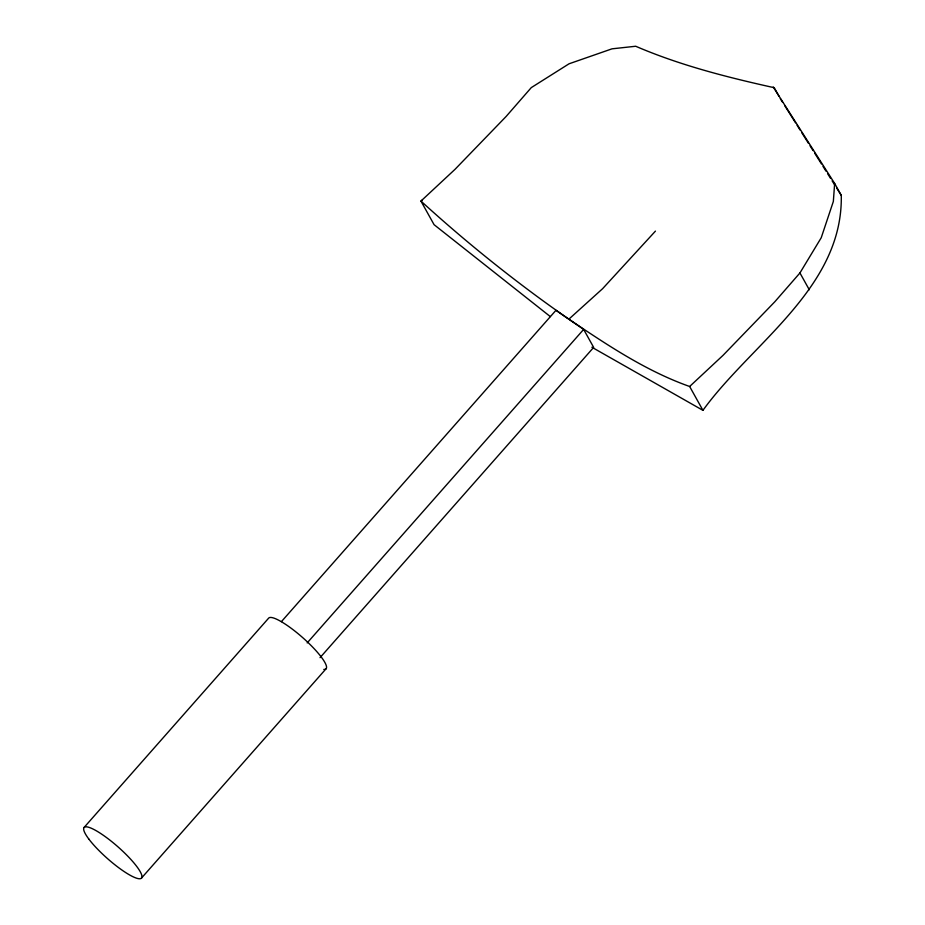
<?xml version="1.0" encoding="UTF-8"?>
<svg xmlns="http://www.w3.org/2000/svg" width="925" height="925" viewBox="0 0 925 925"><rect width="100%" height="100%" fill="white"/><g stroke="black" fill="none" stroke-linecap="round" stroke-linejoin="round"><path stroke-width="1.39" d="M773.265 87.043L834.651 183.462L841.276 195.372C843.126 287.767 751.412 343.256 702.931 410.342L591.873 347.233M834.651 183.462L833.344 201.453L821.227 237.737L799.94 272.956L774.792 301.793L722.98 355.397L689.645 386.488C645.835 370.983 607.17 344.886 568.84 319.194C517.006 283.108 467.611 243.657 420.944 201.083L454.973 169.379L506.137 116.457L531.274 87.621L569.06 63.79L612.026 48.828L635.695 46.25C679.736 65.189 726.298 77.052 772.976 87.424L774.202 87.667L778.954 96.212M421.858 200.251L421.326 201.419M84.071 827.47L268.666 618.131A38.272 7.874 41.4 0 1 306.221 640.817A38.272 7.874 41.4 0 1 323.808 669.411M281.397 621.646L555.96 310.303L568.031 318.628M307.181 642.91L583.652 329.404L569.812 319.853M320.05 657.652L593.665 347.384L583.652 329.404M141.502 878.068L326.109 668.729M655.443 231.111L602.591 288.704L568.84 319.194M550.294 316.581L434.079 224.683L420.944 201.083M780.307 98.651L782.596 102.27M784.886 105.901L795.558 122.828M797.072 125.245L800.125 130.09M801.651 132.506L808.508 143.387M810.034 145.803L813.087 150.636M814.601 153.053L821.469 163.945M822.984 166.361L826.037 171.194M827.563 173.611L830.615 178.444M832.13 180.872L834.419 184.491M836.709 188.122L841.276 195.372M799.94 272.956L809.282 289.745M689.645 386.488L702.931 410.342M88.858 839.102A38.272 7.874 41.4 0 0 139.201 878.75A38.272 7.874 41.4 0 0 110.306 840.455A38.272 7.874 41.4 0 0 88.858 839.102"/></g></svg>
